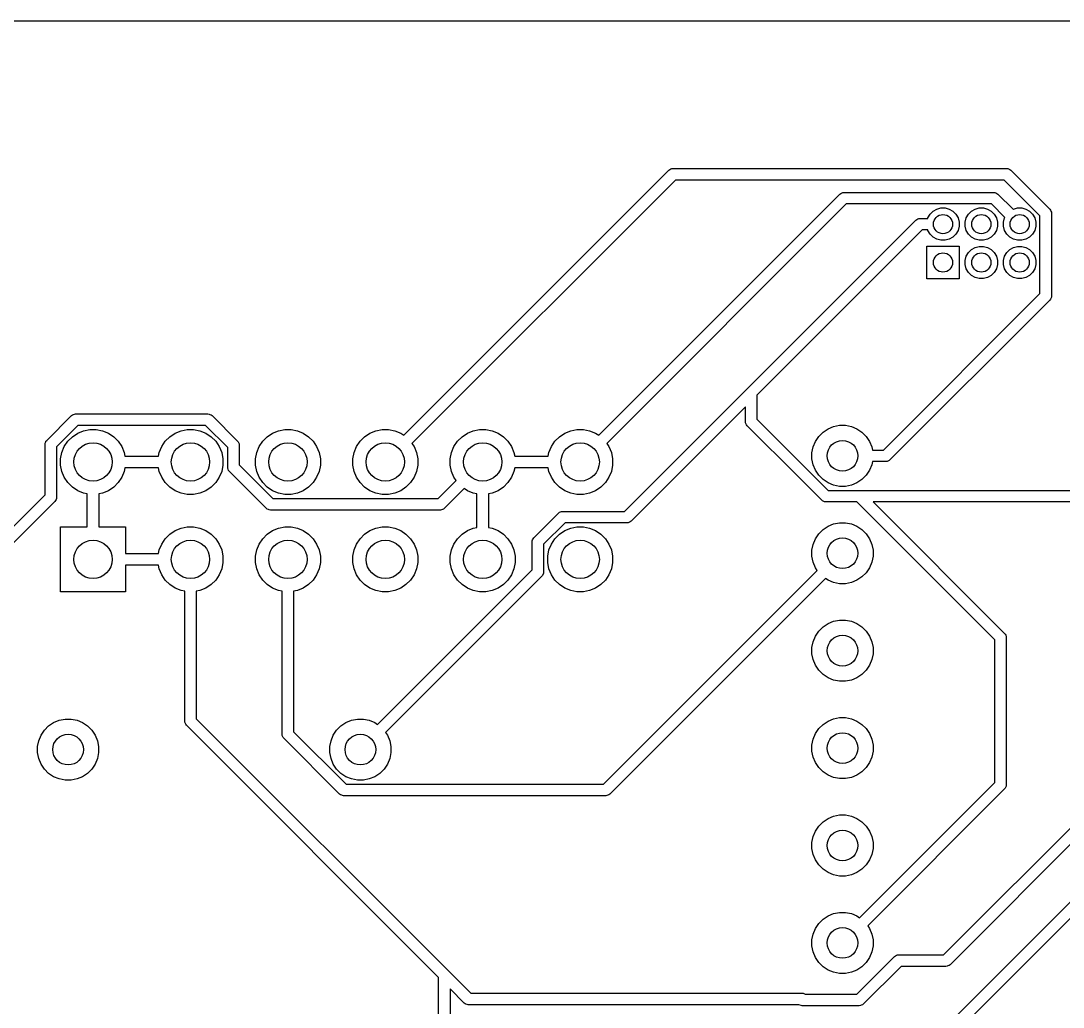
# Model space of a CAD drawing. Extents: x 119.8 to 199.8, y -185.2 to -95.2.
# Drawn here: x 136.21 to 163.39, y -120.88 to -95.16 of the extents above; entities that cross this region are included whole.
import ezdxf

# ---------------------------------------------------------------- set-up
doc = ezdxf.new("R2010")
doc.units = 0
doc.layers.add('BLACK', color=7, linetype='CONTINUOUS')

msp = doc.modelspace()

# ---------------------------------------------------------------- linework, layer by layer
at = {"layer": 'BLACK', "linetype": 'CONTINUOUS'}
for p, q in [((119.7556, -95.1644), (199.7556, -95.1644)), ((146.198301, -105.969566), (153.109534, -99.058334)), ((153.109534, -99.058334), (153.132265, -99.039679)), ((153.132265, -99.039679), (153.163939, -99.026559)), ((153.163939, -99.026559), (153.186336, -99.017282)), ((153.186336, -99.017282), (153.2156, -99.0144)), ((153.2156, -99.0144), (161.913872, -99.0144)), ((161.913872, -99.0144), (161.943136, -99.017282)), ((161.943136, -99.017282), (161.965533, -99.026559)), ((161.965533, -99.026559), (161.997207, -99.039679)), ((161.997207, -99.039679), (162.019938, -99.058334)), ((162.019938, -99.058334), (163.039266, -100.077662)), ((153.277732, -99.3144), (146.410433, -106.181698)), ((161.85174, -99.3144), (153.277732, -99.3144)), ((162.7832, -100.24586), (161.85174, -99.3144)), ((151.278301, -105.969566), (157.567134, -99.680734)), ((157.567134, -99.680734), (157.589864, -99.662079)), ((157.589864, -99.662079), (157.628099, -99.646242)), ((157.628099, -99.646242), (157.643936, -99.639682)), ((157.643936, -99.639682), (157.6732, -99.6368)), ((157.6732, -99.6368), (161.578, -99.6368)), ((161.578, -99.6368), (161.607264, -99.639682)), ((161.607264, -99.639682), (161.629661, -99.648959)), ((161.629661, -99.648959), (161.661335, -99.662079)), ((161.661335, -99.662079), (161.684066, -99.680734)), ((161.684066, -99.680734), (162.081626, -100.078294)), ((157.735332, -99.9368), (151.490433, -106.181698)), ((161.515868, -99.9368), (157.735332, -99.9368)), ((161.869494, -100.290426), (161.515868, -99.9368)), ((159.862951, -100.30176), (159.918425, -100.205676)), ((159.918425, -100.205676), (159.996876, -100.127225)), ((159.996876, -100.127225), (160.09296, -100.071751)), ((160.09296, -100.071751), (160.200126, -100.043036)), ((160.200126, -100.043036), (160.311074, -100.043036)), ((160.311074, -100.043036), (160.41824, -100.071751)), ((160.41824, -100.071751), (160.514324, -100.127225)), ((160.514324, -100.127225), (160.592775, -100.205676)), ((160.592775, -100.205676), (160.648249, -100.30176)), ((160.862951, -100.30176), (160.918425, -100.205676)), ((160.918425, -100.205676), (160.996876, -100.127225)), ((160.996876, -100.127225), (161.09296, -100.071751)), ((161.09296, -100.071751), (161.200126, -100.043036)), ((161.200126, -100.043036), (161.311074, -100.043036)), ((161.311074, -100.043036), (161.41824, -100.071751)), ((161.41824, -100.071751), (161.514324, -100.127225)), ((161.514324, -100.127225), (161.592775, -100.205676)), ((161.592775, -100.205676), (161.648249, -100.30176)), ((162.081626, -100.078294), (162.09296, -100.071751)), ((162.09296, -100.071751), (162.200126, -100.043036)), ((162.200126, -100.043036), (162.311074, -100.043036)), ((162.311074, -100.043036), (162.41824, -100.071751)), ((162.41824, -100.071751), (162.514324, -100.127225)), ((162.514324, -100.127225), (162.592775, -100.205676)), ((162.592775, -100.205676), (162.648249, -100.30176)), ((162.7832, -102.276038), (162.7832, -100.24586)), ((163.039266, -100.077662), (163.057921, -100.100392)), ((163.057921, -100.100392), (163.067197, -100.122789)), ((163.067197, -100.122789), (163.080318, -100.154464)), ((163.080318, -100.154464), (163.0832, -100.183728)), ((163.0832, -100.183728), (163.0832, -102.33817)), ((155.149534, -104.757294), (159.548494, -100.358334)), ((159.548494, -100.358334), (159.571225, -100.339679)), ((159.571225, -100.339679), (159.602899, -100.326559)), ((159.602899, -100.326559), (159.625296, -100.317282)), ((159.625296, -100.317282), (159.65456, -100.3144)), ((159.65456, -100.3144), (159.859564, -100.3144)), ((159.859564, -100.3144), (159.862951, -100.30176)), ((160.648249, -100.30176), (160.676964, -100.408926)), ((160.676964, -100.519874), (160.648249, -100.62704)), ((160.676964, -100.408926), (160.676964, -100.519874)), ((160.834236, -100.408926), (160.862951, -100.30176)), ((160.834236, -100.519874), (160.834236, -100.408926)), ((160.862951, -100.62704), (160.834236, -100.519874)), ((161.648249, -100.30176), (161.676964, -100.408926)), ((161.676964, -100.519874), (161.648249, -100.62704)), ((161.676964, -100.408926), (161.676964, -100.519874)), ((161.834236, -100.408926), (161.862951, -100.30176)), ((161.834236, -100.519874), (161.834236, -100.408926)), ((161.862951, -100.62704), (161.834236, -100.519874)), ((161.862951, -100.30176), (161.869494, -100.290426)), ((162.648249, -100.30176), (162.676964, -100.408926)), ((162.676964, -100.519874), (162.648249, -100.62704)), ((162.676964, -100.408926), (162.676964, -100.519874)), ((159.716692, -100.6144), (155.4056, -104.925492)), ((159.859564, -100.6144), (159.716692, -100.6144)), ((159.862951, -100.62704), (159.859564, -100.6144)), ((159.918425, -100.723124), (159.862951, -100.62704)), ((159.996876, -100.801575), (159.918425, -100.723124)), ((160.09296, -100.857049), (159.996876, -100.801575)), ((160.514324, -100.801575), (160.41824, -100.857049)), ((160.592775, -100.723124), (160.514324, -100.801575)), ((160.648249, -100.62704), (160.592775, -100.723124)), ((160.918425, -100.723124), (160.862951, -100.62704)), ((160.996876, -100.801575), (160.918425, -100.723124)), ((161.09296, -100.857049), (160.996876, -100.801575)), ((161.514324, -100.801575), (161.41824, -100.857049)), ((161.592775, -100.723124), (161.514324, -100.801575)), ((161.648249, -100.62704), (161.592775, -100.723124)), ((161.918425, -100.723124), (161.862951, -100.62704)), ((161.996876, -100.801575), (161.918425, -100.723124)), ((162.09296, -100.857049), (161.996876, -100.801575)), ((162.514324, -100.801575), (162.41824, -100.857049)), ((162.592775, -100.723124), (162.514324, -100.801575)), ((162.648249, -100.62704), (162.592775, -100.723124)), ((159.8306, -101.8894), (159.8306, -101.0394)), ((159.8306, -101.0394), (160.6806, -101.0394)), ((160.200126, -100.885764), (160.09296, -100.857049)), ((160.311074, -100.885764), (160.200126, -100.885764)), ((160.41824, -100.857049), (160.311074, -100.885764)), ((160.6806, -101.0394), (160.6806, -101.8894)), ((160.996876, -101.127225), (161.09296, -101.071751)), ((161.200126, -100.885764), (161.09296, -100.857049)), ((161.09296, -101.071751), (161.200126, -101.043036)), ((161.311074, -100.885764), (161.200126, -100.885764)), ((161.200126, -101.043036), (161.311074, -101.043036)), ((161.41824, -100.857049), (161.311074, -100.885764)), ((161.311074, -101.043036), (161.41824, -101.071751)), ((161.41824, -101.071751), (161.514324, -101.127225)), ((161.996876, -101.127225), (162.09296, -101.071751)), ((162.200126, -100.885764), (162.09296, -100.857049)), ((162.09296, -101.071751), (162.200126, -101.043036)), ((162.311074, -100.885764), (162.200126, -100.885764)), ((162.200126, -101.043036), (162.311074, -101.043036)), ((162.41824, -100.857049), (162.311074, -100.885764)), ((162.311074, -101.043036), (162.41824, -101.071751)), ((162.41824, -101.071751), (162.514324, -101.127225)), ((160.834236, -101.408926), (160.862951, -101.30176)), ((160.862951, -101.30176), (160.918425, -101.205676)), ((160.918425, -101.205676), (160.996876, -101.127225)), ((161.514324, -101.127225), (161.592775, -101.205676)), ((161.592775, -101.205676), (161.648249, -101.30176)), ((161.648249, -101.30176), (161.676964, -101.408926)), ((161.834236, -101.408926), (161.862951, -101.30176)), ((161.862951, -101.30176), (161.918425, -101.205676)), ((161.918425, -101.205676), (161.996876, -101.127225)), ((162.514324, -101.127225), (162.592775, -101.205676)), ((162.592775, -101.205676), (162.648249, -101.30176)), ((162.648249, -101.30176), (162.676964, -101.408926)), ((160.834236, -101.519874), (160.834236, -101.408926)), ((160.862951, -101.62704), (160.834236, -101.519874)), ((160.918425, -101.723124), (160.862951, -101.62704)), ((161.648249, -101.62704), (161.592775, -101.723124)), ((161.676964, -101.519874), (161.648249, -101.62704)), ((161.676964, -101.408926), (161.676964, -101.519874)), ((161.834236, -101.519874), (161.834236, -101.408926)), ((161.862951, -101.62704), (161.834236, -101.519874)), ((161.918425, -101.723124), (161.862951, -101.62704)), ((162.648249, -101.62704), (162.592775, -101.723124)), ((162.676964, -101.519874), (162.648249, -101.62704)), ((162.676964, -101.408926), (162.676964, -101.519874)), ((160.6806, -101.8894), (159.8306, -101.8894)), ((160.996876, -101.801575), (160.918425, -101.723124)), ((161.09296, -101.857049), (160.996876, -101.801575)), ((161.200126, -101.885764), (161.09296, -101.857049)), ((161.311074, -101.885764), (161.200126, -101.885764)), ((161.41824, -101.857049), (161.311074, -101.885764)), ((161.514324, -101.801575), (161.41824, -101.857049)), ((161.592775, -101.723124), (161.514324, -101.801575)), ((161.996876, -101.801575), (161.918425, -101.723124)), ((162.09296, -101.857049), (161.996876, -101.801575)), ((162.200126, -101.885764), (162.09296, -101.857049)), ((162.311074, -101.885764), (162.200126, -101.885764)), ((162.41824, -101.857049), (162.311074, -101.885764)), ((162.514324, -101.801575), (162.41824, -101.857049)), ((162.592775, -101.723124), (162.514324, -101.801575)), ((158.704838, -106.3544), (162.7832, -102.276038)), ((163.039266, -102.444236), (158.873036, -106.610466)), ((163.057921, -102.421505), (163.039266, -102.444236)), ((163.080318, -102.367433), (163.057921, -102.421505)), ((163.0832, -102.33817), (163.080318, -102.367433)), ((151.955028, -107.9518), (155.149534, -104.757294)), ((155.4056, -104.925492), (155.4056, -105.55087)), ((137.532822, -105.455734), (137.555553, -105.437079)), ((137.555553, -105.437079), (137.587227, -105.423959)), ((137.587227, -105.423959), (137.609624, -105.414682)), ((137.609624, -105.414682), (137.638888, -105.4118)), ((137.638888, -105.4118), (141.092312, -105.4118)), ((141.092312, -105.4118), (141.121576, -105.414682)), ((141.121576, -105.414682), (141.143973, -105.423959)), ((141.143973, -105.423959), (141.175647, -105.437079)), ((141.175647, -105.437079), (141.198378, -105.455734)), ((155.1056, -105.225492), (152.123226, -108.207866)), ((155.1056, -105.613002), (155.1056, -105.225492)), ((136.886934, -106.101622), (137.532822, -105.455734)), ((141.198378, -105.455734), (141.861666, -106.119022)), ((155.108482, -105.642266), (155.1056, -105.613002)), ((155.109671, -105.645136), (155.108482, -105.642266)), ((155.130879, -105.696337), (155.109671, -105.645136)), ((155.149534, -105.719068), (155.130879, -105.696337)), ((155.4056, -105.55087), (156.689066, -106.834336)), ((157.403372, -105.738848), (157.557186, -105.708252)), ((157.557186, -105.708252), (157.714014, -105.708252)), ((157.714014, -105.708252), (157.867828, -105.738848)), ((137.70102, -105.7118), (137.143, -106.26982)), ((137.556366, -106.007341), (137.694913, -105.914767)), ((137.694913, -105.914767), (137.848858, -105.851001)), ((141.03018, -105.7118), (137.70102, -105.7118)), ((137.848858, -105.851001), (138.012285, -105.818493)), ((138.012285, -105.818493), (138.178915, -105.818493)), ((138.178915, -105.818493), (138.342342, -105.851001)), ((138.342342, -105.851001), (138.496287, -105.914767)), ((138.496287, -105.914767), (138.634834, -106.007341)), ((140.096366, -106.007341), (140.234913, -105.914767)), ((140.234913, -105.914767), (140.388858, -105.851001)), ((140.388858, -105.851001), (140.552285, -105.818493)), ((140.552285, -105.818493), (140.718915, -105.818493)), ((140.718915, -105.818493), (140.882342, -105.851001)), ((140.882342, -105.851001), (141.036287, -105.914767)), ((141.6056, -106.28722), (141.03018, -105.7118)), ((141.036287, -105.914767), (141.174834, -106.007341)), ((142.636366, -106.007341), (142.774913, -105.914767)), ((142.774913, -105.914767), (142.928858, -105.851001)), ((142.928858, -105.851001), (143.092285, -105.818493)), ((143.092285, -105.818493), (143.258915, -105.818493)), ((143.258915, -105.818493), (143.422342, -105.851001)), ((143.422342, -105.851001), (143.576287, -105.914767)), ((143.576287, -105.914767), (143.714834, -106.007341)), ((145.176366, -106.007341), (145.314913, -105.914767)), ((145.314913, -105.914767), (145.468858, -105.851001)), ((145.468858, -105.851001), (145.632285, -105.818493)), ((145.632285, -105.818493), (145.798915, -105.818493)), ((145.798915, -105.818493), (145.962342, -105.851001)), ((145.962342, -105.851001), (146.116287, -105.914767)), ((146.116287, -105.914767), (146.198301, -105.969566)), ((147.716366, -106.007341), (147.854913, -105.914767)), ((147.854913, -105.914767), (148.008858, -105.851001)), ((148.008858, -105.851001), (148.172285, -105.818493)), ((148.172285, -105.818493), (148.338915, -105.818493)), ((148.338915, -105.818493), (148.502342, -105.851001)), ((148.502342, -105.851001), (148.656287, -105.914767)), ((148.656287, -105.914767), (148.794834, -106.007341)), ((150.256366, -106.007341), (150.394913, -105.914767)), ((150.394913, -105.914767), (150.548858, -105.851001)), ((150.548858, -105.851001), (150.712285, -105.818493)), ((150.712285, -105.818493), (150.878915, -105.818493)), ((150.878915, -105.818493), (151.042342, -105.851001)), ((151.042342, -105.851001), (151.196287, -105.914767)), ((151.196287, -105.914767), (151.278301, -105.969566)), ((156.476934, -107.046468), (155.149534, -105.719068)), ((157.017192, -105.996885), (157.128085, -105.885992)), ((157.128085, -105.885992), (157.258483, -105.798863)), ((157.258483, -105.798863), (157.403372, -105.738848)), ((157.867828, -105.738848), (158.012717, -105.798863)), ((158.012717, -105.798863), (158.143115, -105.885992)), ((158.143115, -105.885992), (158.254008, -105.996885)), ((136.843, -106.207688), (136.845882, -106.178424)), ((136.843, -107.525526), (136.843, -106.207688)), ((136.845882, -106.178424), (136.861072, -106.141752)), ((136.861072, -106.141752), (136.868279, -106.124353)), ((136.868279, -106.124353), (136.886934, -106.101622)), ((137.345967, -106.263713), (137.438541, -106.125166)), ((137.438541, -106.125166), (137.556366, -106.007341)), ((138.634834, -106.007341), (138.752659, -106.125166)), ((138.752659, -106.125166), (138.845233, -106.263713)), ((139.885967, -106.263713), (139.978541, -106.125166)), ((139.978541, -106.125166), (140.096366, -106.007341)), ((141.174834, -106.007341), (141.292659, -106.125166)), ((141.292659, -106.125166), (141.385233, -106.263713)), ((141.861666, -106.119022), (141.880321, -106.141753)), ((141.880321, -106.141753), (141.89344, -106.173427)), ((141.89344, -106.173427), (141.902718, -106.195824)), ((141.902718, -106.195824), (141.9056, -106.225088)), ((141.9056, -106.225088), (141.9056, -106.74158)), ((142.425967, -106.263713), (142.518541, -106.125166)), ((142.518541, -106.125166), (142.636366, -106.007341)), ((143.714834, -106.007341), (143.832659, -106.125166)), ((143.832659, -106.125166), (143.925233, -106.263713)), ((144.965967, -106.263713), (145.058541, -106.125166)), ((145.058541, -106.125166), (145.176366, -106.007341)), ((146.410433, -106.181698), (146.465233, -106.263713)), ((147.505967, -106.263713), (147.598541, -106.125166)), ((147.598541, -106.125166), (147.716366, -106.007341)), ((148.794834, -106.007341), (148.912659, -106.125166)), ((148.912659, -106.125166), (149.005233, -106.263713)), ((150.045967, -106.263713), (150.138541, -106.125166)), ((150.138541, -106.125166), (150.256366, -106.007341)), ((151.490433, -106.181698), (151.545233, -106.263713)), ((156.870048, -106.272172), (156.930063, -106.127283)), ((156.930063, -106.127283), (157.017192, -105.996885)), ((158.254008, -105.996885), (158.341137, -106.127283)), ((158.341137, -106.127283), (158.401152, -106.272172)), ((137.143, -106.26982), (137.143, -107.587658)), ((137.249693, -106.581085), (137.282201, -106.417658)), ((137.282201, -106.417658), (137.345967, -106.263713)), ((138.845233, -106.263713), (138.908999, -106.417658)), ((138.908999, -106.417658), (138.928242, -106.5144)), ((138.928242, -106.5144), (139.802958, -106.5144)), ((139.802958, -106.5144), (139.822201, -106.417658)), ((139.822201, -106.417658), (139.885967, -106.263713)), ((141.385233, -106.263713), (141.448999, -106.417658)), ((141.448999, -106.417658), (141.481507, -106.581085)), ((141.6056, -106.803712), (141.6056, -106.28722)), ((142.329693, -106.581085), (142.362201, -106.417658)), ((142.362201, -106.417658), (142.425967, -106.263713)), ((143.925233, -106.263713), (143.988999, -106.417658)), ((143.988999, -106.417658), (144.021507, -106.581085)), ((144.869693, -106.581085), (144.902201, -106.417658)), ((144.902201, -106.417658), (144.965967, -106.263713)), ((146.465233, -106.263713), (146.528999, -106.417658)), ((146.528999, -106.417658), (146.561507, -106.581085)), ((147.409693, -106.581085), (147.442201, -106.417658)), ((147.442201, -106.417658), (147.505967, -106.263713)), ((149.005233, -106.263713), (149.068999, -106.417658)), ((149.068999, -106.417658), (149.088242, -106.5144)), ((149.088242, -106.5144), (149.962958, -106.5144)), ((149.962958, -106.5144), (149.982201, -106.417658)), ((149.982201, -106.417658), (150.045967, -106.263713)), ((151.545233, -106.263713), (151.608999, -106.417658)), ((151.608999, -106.417658), (151.641507, -106.581085)), ((156.839452, -106.425986), (156.870048, -106.272172)), ((156.839452, -106.582814), (156.839452, -106.425986)), ((158.401152, -106.272172), (158.417508, -106.3544)), ((158.417508, -106.3544), (158.704838, -106.3544)), ((137.249693, -106.747715), (137.249693, -106.581085)), ((137.282201, -106.911142), (137.249693, -106.747715)), ((141.481507, -106.747715), (141.448999, -106.911142)), ((141.481507, -106.581085), (141.481507, -106.747715)), ((141.9056, -106.74158), (142.78102, -107.617)), ((142.329693, -106.747715), (142.329693, -106.581085)), ((142.362201, -106.911142), (142.329693, -106.747715)), ((144.021507, -106.747715), (143.988999, -106.911142)), ((144.021507, -106.581085), (144.021507, -106.747715)), ((144.869693, -106.747715), (144.869693, -106.581085)), ((144.902201, -106.911142), (144.869693, -106.747715)), ((146.561507, -106.747715), (146.528999, -106.911142)), ((146.561507, -106.581085), (146.561507, -106.747715)), ((147.409693, -106.747715), (147.409693, -106.581085)), ((147.442201, -106.911142), (147.409693, -106.747715)), ((151.641507, -106.747715), (151.608999, -106.911142)), ((151.641507, -106.581085), (151.641507, -106.747715)), ((156.870048, -106.736628), (156.839452, -106.582814)), ((156.930063, -106.881517), (156.870048, -106.736628)), ((158.401152, -106.736628), (158.341137, -106.881517)), ((158.417508, -106.6544), (158.401152, -106.736628)), ((158.76697, -106.6544), (158.417508, -106.6544)), ((158.796234, -106.651518), (158.76697, -106.6544)), ((158.830602, -106.637282), (158.796234, -106.651518)), ((158.850305, -106.629121), (158.830602, -106.637282)), ((158.873036, -106.610466), (158.850305, -106.629121)), ((137.345967, -107.065087), (137.282201, -106.911142)), ((137.438541, -107.203634), (137.345967, -107.065087)), ((138.845233, -107.065087), (138.752659, -107.203634)), ((138.908999, -106.911142), (138.845233, -107.065087)), ((138.928242, -106.8144), (138.908999, -106.911142)), ((139.802958, -106.8144), (138.928242, -106.8144)), ((139.822201, -106.911142), (139.802958, -106.8144)), ((139.885967, -107.065087), (139.822201, -106.911142)), ((139.978541, -107.203634), (139.885967, -107.065087)), ((141.385233, -107.065087), (141.292659, -107.203634)), ((141.448999, -106.911142), (141.385233, -107.065087)), ((141.608482, -106.832976), (141.6056, -106.803712)), ((141.617759, -106.855373), (141.608482, -106.832976)), ((141.630879, -106.887047), (141.617759, -106.855373)), ((141.649534, -106.909778), (141.630879, -106.887047)), ((142.612822, -107.873066), (141.649534, -106.909778)), ((142.425967, -107.065087), (142.362201, -106.911142)), ((142.518541, -107.203634), (142.425967, -107.065087)), ((143.925233, -107.065087), (143.832659, -107.203634)), ((143.988999, -106.911142), (143.925233, -107.065087)), ((144.965967, -107.065087), (144.902201, -106.911142)), ((145.058541, -107.203634), (144.965967, -107.065087)), ((146.465233, -107.065087), (146.372659, -107.203634)), ((146.528999, -106.911142), (146.465233, -107.065087)), ((147.505967, -107.065087), (147.442201, -106.911142)), ((147.560766, -107.147101), (147.505967, -107.065087)), ((149.005233, -107.065087), (148.912659, -107.203634)), ((149.068999, -106.911142), (149.005233, -107.065087)), ((149.088242, -106.8144), (149.068999, -106.911142)), ((149.962958, -106.8144), (149.088242, -106.8144)), ((149.982201, -106.911142), (149.962958, -106.8144)), ((150.045967, -107.065087), (149.982201, -106.911142)), ((150.138541, -107.203634), (150.045967, -107.065087)), ((151.545233, -107.065087), (151.452659, -107.203634)), ((151.608999, -106.911142), (151.545233, -107.065087)), ((157.093532, -107.663066), (156.476934, -107.046468)), ((156.689066, -106.834336), (157.26173, -107.407)), ((157.017192, -107.011915), (156.930063, -106.881517)), ((157.128085, -107.122808), (157.017192, -107.011915)), ((158.254008, -107.011915), (158.143115, -107.122808)), ((158.341137, -106.881517), (158.254008, -107.011915)), ((137.556366, -107.321459), (137.438541, -107.203634)), ((137.694913, -107.414033), (137.556366, -107.321459)), ((138.634834, -107.321459), (138.496287, -107.414033)), ((138.752659, -107.203634), (138.634834, -107.321459)), ((140.096366, -107.321459), (139.978541, -107.203634)), ((140.234913, -107.414033), (140.096366, -107.321459)), ((141.174834, -107.321459), (141.036287, -107.414033)), ((141.292659, -107.203634), (141.174834, -107.321459)), ((142.636366, -107.321459), (142.518541, -107.203634)), ((142.774913, -107.414033), (142.636366, -107.321459)), ((143.714834, -107.321459), (143.576287, -107.414033)), ((143.832659, -107.203634), (143.714834, -107.321459)), ((145.176366, -107.321459), (145.058541, -107.203634)), ((145.314913, -107.414033), (145.176366, -107.321459)), ((146.254834, -107.321459), (146.116287, -107.414033)), ((146.372659, -107.203634), (146.254834, -107.321459)), ((147.090868, -107.617), (147.560766, -107.147101)), ((148.794834, -107.321459), (148.656287, -107.414033)), ((148.912659, -107.203634), (148.794834, -107.321459)), ((150.256366, -107.321459), (150.138541, -107.203634)), ((150.394913, -107.414033), (150.256366, -107.321459)), ((151.334834, -107.321459), (151.196287, -107.414033)), ((151.452659, -107.203634), (151.334834, -107.321459)), ((157.258483, -107.209937), (157.128085, -107.122808)), ((157.403372, -107.269952), (157.258483, -107.209937)), ((157.557186, -107.300548), (157.403372, -107.269952)), ((157.714014, -107.300548), (157.557186, -107.300548)), ((157.867828, -107.269952), (157.714014, -107.300548)), ((158.012717, -107.209937), (157.867828, -107.269952)), ((158.143115, -107.122808), (158.012717, -107.209937)), ((132.876526, -111.492), (136.843, -107.525526)), ((137.143, -107.587658), (137.140118, -107.616922)), ((137.848858, -107.477799), (137.694913, -107.414033)), ((137.9456, -107.497042), (137.848858, -107.477799)), ((137.9456, -108.3544), (137.9456, -107.497042)), ((138.342342, -107.477799), (138.2456, -107.497042)), ((138.2456, -107.497042), (138.2456, -108.3544)), ((138.496287, -107.414033), (138.342342, -107.477799)), ((140.388858, -107.477799), (140.234913, -107.414033)), ((140.552285, -107.510307), (140.388858, -107.477799)), ((140.718915, -107.510307), (140.552285, -107.510307)), ((140.882342, -107.477799), (140.718915, -107.510307)), ((141.036287, -107.414033), (140.882342, -107.477799)), ((142.928858, -107.477799), (142.774913, -107.414033)), ((143.092285, -107.510307), (142.928858, -107.477799)), ((143.258915, -107.510307), (143.092285, -107.510307)), ((143.422342, -107.477799), (143.258915, -107.510307)), ((143.576287, -107.414033), (143.422342, -107.477799)), ((145.468858, -107.477799), (145.314913, -107.414033)), ((145.632285, -107.510307), (145.468858, -107.477799)), ((145.798915, -107.510307), (145.632285, -107.510307)), ((145.962342, -107.477799), (145.798915, -107.510307)), ((146.116287, -107.414033), (145.962342, -107.477799)), ((147.772898, -107.359233), (147.259066, -107.873066)), ((147.854913, -107.414033), (147.772898, -107.359233)), ((148.008858, -107.477799), (147.854913, -107.414033)), ((148.1056, -107.497042), (148.008858, -107.477799)), ((148.1056, -108.371757), (148.1056, -107.497042)), ((148.502342, -107.477799), (148.4056, -107.497042)), ((148.4056, -107.497042), (148.4056, -108.371757)), ((148.656287, -107.414033), (148.502342, -107.477799)), ((150.548858, -107.477799), (150.394913, -107.414033)), ((150.712285, -107.510307), (150.548858, -107.477799)), ((150.878915, -107.510307), (150.712285, -107.510307)), ((151.042342, -107.477799), (150.878915, -107.510307)), ((151.196287, -107.414033), (151.042342, -107.477799)), ((157.26173, -107.407), (158.071602, -107.407)), ((158.071602, -107.407), (166.800868, -107.407)), ((137.099066, -107.693724), (133.044724, -111.748066)), ((137.117721, -107.670994), (137.099066, -107.693724)), ((137.130419, -107.640336), (137.117721, -107.670994)), ((137.140118, -107.616922), (137.130419, -107.640336)), ((142.635553, -107.891721), (142.612822, -107.873066)), ((142.78102, -107.617), (147.090868, -107.617)), ((147.259066, -107.873066), (147.236335, -107.891721)), ((157.116262, -107.681721), (157.093532, -107.663066)), ((157.145241, -107.693724), (157.116262, -107.681721)), ((157.170334, -107.704118), (157.145241, -107.693724)), ((157.199598, -107.707), (157.170334, -107.704118)), ((158.00947, -107.707), (157.199598, -107.707)), ((161.6056, -111.30313), (158.00947, -107.707)), ((166.863, -107.707), (158.433734, -107.707)), ((158.433734, -107.707), (161.861666, -111.134932)), ((142.667227, -107.90484), (142.635553, -107.891721)), ((142.689624, -107.914118), (142.667227, -107.90484)), ((142.718888, -107.917), (142.689624, -107.914118)), ((147.153, -107.917), (142.718888, -107.917)), ((147.182264, -107.914118), (147.153, -107.917)), ((147.204661, -107.90484), (147.182264, -107.914118)), ((147.236335, -107.891721), (147.204661, -107.90484)), ((149.586934, -108.641622), (150.232822, -107.995734)), ((150.232822, -107.995734), (150.255553, -107.977079)), ((150.255553, -107.977079), (150.287227, -107.963959)), ((150.287227, -107.963959), (150.309624, -107.954682)), ((150.309624, -107.954682), (150.338888, -107.9518)), ((150.338888, -107.9518), (151.955028, -107.9518)), ((137.2456, -110.0544), (137.2456, -108.3544)), ((137.2456, -108.3544), (137.9456, -108.3544)), ((138.2456, -108.3544), (138.9456, -108.3544)), ((138.9456, -108.3544), (138.9456, -109.0544)), ((140.234913, -108.454767), (140.388858, -108.391001)), ((140.388858, -108.391001), (140.552285, -108.358493)), ((140.552285, -108.358493), (140.718915, -108.358493)), ((140.718915, -108.358493), (140.882342, -108.391001)), ((140.882342, -108.391001), (141.036287, -108.454767)), ((142.774913, -108.454767), (142.928858, -108.391001)), ((142.928858, -108.391001), (143.092285, -108.358493)), ((143.092285, -108.358493), (143.258915, -108.358493)), ((143.258915, -108.358493), (143.422342, -108.391001)), ((143.422342, -108.391001), (143.576287, -108.454767)), ((145.314913, -108.454767), (145.468858, -108.391001)), ((145.468858, -108.391001), (145.632285, -108.358493)), ((145.632285, -108.358493), (145.798915, -108.358493)), ((145.798915, -108.358493), (145.962342, -108.391001)), ((145.962342, -108.391001), (146.116287, -108.454767)), ((147.854913, -108.454767), (148.008858, -108.391001)), ((148.008858, -108.391001), (148.1056, -108.371757)), ((148.4056, -108.371757), (148.502342, -108.391001)), ((148.502342, -108.391001), (148.656287, -108.454767)), ((150.40102, -108.2518), (149.843, -108.80982)), ((150.394913, -108.454767), (150.548858, -108.391001)), ((152.01716, -108.2518), (150.40102, -108.2518)), ((150.548858, -108.391001), (150.712285, -108.358493)), ((150.712285, -108.358493), (150.878915, -108.358493)), ((150.878915, -108.358493), (151.042342, -108.391001)), ((151.042342, -108.391001), (151.196287, -108.454767)), ((152.046424, -108.248918), (152.01716, -108.2518)), ((152.068821, -108.23964), (152.046424, -108.248918)), ((152.100495, -108.226521), (152.068821, -108.23964)), ((152.123226, -108.207866), (152.100495, -108.226521)), ((157.017192, -108.536885), (157.128085, -108.425992)), ((157.128085, -108.425992), (157.258483, -108.338863)), ((157.258483, -108.338863), (157.403372, -108.278848)), ((157.403372, -108.278848), (157.557186, -108.248252)), ((157.557186, -108.248252), (157.714014, -108.248252)), ((157.714014, -108.248252), (157.867828, -108.278848)), ((157.867828, -108.278848), (158.012717, -108.338863)), ((158.012717, -108.338863), (158.143115, -108.425992)), ((158.143115, -108.425992), (158.254008, -108.536885)), ((139.885967, -108.803713), (139.978541, -108.665166)), ((139.978541, -108.665166), (140.096366, -108.547341)), ((140.096366, -108.547341), (140.234913, -108.454767)), ((141.036287, -108.454767), (141.174834, -108.547341)), ((141.174834, -108.547341), (141.292659, -108.665166)), ((141.292659, -108.665166), (141.385233, -108.803713)), ((142.425967, -108.803713), (142.518541, -108.665166)), ((142.518541, -108.665166), (142.636366, -108.547341)), ((142.636366, -108.547341), (142.774913, -108.454767)), ((143.576287, -108.454767), (143.714834, -108.547341)), ((143.714834, -108.547341), (143.832659, -108.665166)), ((143.832659, -108.665166), (143.925233, -108.803713)), ((144.965967, -108.803713), (145.058541, -108.665166)), ((145.058541, -108.665166), (145.176366, -108.547341)), ((145.176366, -108.547341), (145.314913, -108.454767)), ((146.116287, -108.454767), (146.254834, -108.547341)), ((146.254834, -108.547341), (146.372659, -108.665166)), ((146.372659, -108.665166), (146.465233, -108.803713)), ((147.505967, -108.803713), (147.598541, -108.665166)), ((147.598541, -108.665166), (147.716366, -108.547341)), ((147.716366, -108.547341), (147.854913, -108.454767)), ((148.656287, -108.454767), (148.794834, -108.547341)), ((148.794834, -108.547341), (148.912659, -108.665166)), ((148.912659, -108.665166), (149.005233, -108.803713)), ((149.545882, -108.718424), (149.555159, -108.696027)), ((149.555159, -108.696027), (149.568279, -108.664353)), ((149.568279, -108.664353), (149.586934, -108.641622)), ((150.045967, -108.803713), (150.138541, -108.665166)), ((150.138541, -108.665166), (150.256366, -108.547341)), ((150.256366, -108.547341), (150.394913, -108.454767)), ((151.196287, -108.454767), (151.334834, -108.547341)), ((151.334834, -108.547341), (151.452659, -108.665166)), ((151.452659, -108.665166), (151.545233, -108.803713)), ((156.870048, -108.812172), (156.930063, -108.667283)), ((156.930063, -108.667283), (157.017192, -108.536885)), ((158.254008, -108.536885), (158.341137, -108.667283)), ((158.341137, -108.667283), (158.401152, -108.812172)), ((139.802958, -109.0544), (139.822201, -108.957658)), ((139.822201, -108.957658), (139.885967, -108.803713)), ((141.385233, -108.803713), (141.448999, -108.957658)), ((141.448999, -108.957658), (141.481507, -109.121085)), ((142.329693, -109.121085), (142.362201, -108.957658)), ((142.362201, -108.957658), (142.425967, -108.803713)), ((143.925233, -108.803713), (143.988999, -108.957658)), ((143.988999, -108.957658), (144.021507, -109.121085)), ((144.869693, -109.121085), (144.902201, -108.957658)), ((144.902201, -108.957658), (144.965967, -108.803713)), ((146.465233, -108.803713), (146.528999, -108.957658)), ((146.528999, -108.957658), (146.561507, -109.121085)), ((147.409693, -109.121085), (147.442201, -108.957658)), ((147.442201, -108.957658), (147.505967, -108.803713)), ((149.005233, -108.803713), (149.068999, -108.957658)), ((149.068999, -108.957658), (149.101507, -109.121085)), ((149.543, -108.747688), (149.545882, -108.718424)), ((149.543, -109.474868), (149.543, -108.747688)), ((149.843, -108.80982), (149.843, -109.537)), ((149.949693, -109.121085), (149.982201, -108.957658)), ((149.982201, -108.957658), (150.045967, -108.803713)), ((151.545233, -108.803713), (151.608999, -108.957658)), ((151.608999, -108.957658), (151.641507, -109.121085)), ((156.839452, -108.965986), (156.870048, -108.812172)), ((156.839452, -109.122814), (156.839452, -108.965986)), ((158.401152, -108.812172), (158.431748, -108.965986)), ((158.431748, -108.965986), (158.431748, -109.122814)), ((138.9456, -109.0544), (139.802958, -109.0544)), ((141.481507, -109.121085), (141.481507, -109.287715)), ((142.329693, -109.287715), (142.329693, -109.121085)), ((144.021507, -109.121085), (144.021507, -109.287715)), ((144.869693, -109.287715), (144.869693, -109.121085)), ((146.561507, -109.121085), (146.561507, -109.287715)), ((147.409693, -109.287715), (147.409693, -109.121085)), ((149.101507, -109.121085), (149.101507, -109.287715)), ((149.949693, -109.287715), (149.949693, -109.121085)), ((151.641507, -109.121085), (151.641507, -109.287715)), ((156.870048, -109.276628), (156.839452, -109.122814)), ((158.431748, -109.122814), (158.401152, -109.276628)), ((139.802958, -109.3544), (138.9456, -109.3544)), ((138.9456, -109.3544), (138.9456, -110.0544)), ((139.822201, -109.451142), (139.802958, -109.3544)), ((139.885967, -109.605087), (139.822201, -109.451142)), ((141.448999, -109.451142), (141.385233, -109.605087)), ((141.481507, -109.287715), (141.448999, -109.451142)), ((142.362201, -109.451142), (142.329693, -109.287715)), ((142.425967, -109.605087), (142.362201, -109.451142)), ((143.988999, -109.451142), (143.925233, -109.605087)), ((144.021507, -109.287715), (143.988999, -109.451142)), ((144.902201, -109.451142), (144.869693, -109.287715)), ((144.965967, -109.605087), (144.902201, -109.451142)), ((145.512426, -113.505441), (149.543, -109.474868)), ((146.528999, -109.451142), (146.465233, -109.605087)), ((146.561507, -109.287715), (146.528999, -109.451142)), ((147.442201, -109.451142), (147.409693, -109.287715)), ((147.505967, -109.605087), (147.442201, -109.451142)), ((149.068999, -109.451142), (149.005233, -109.605087)), ((149.101507, -109.287715), (149.068999, -109.451142)), ((149.982201, -109.451142), (149.949693, -109.287715)), ((150.045967, -109.605087), (149.982201, -109.451142)), ((151.400868, -115.067), (156.976641, -109.491226)), ((151.608999, -109.451142), (151.545233, -109.605087)), ((151.641507, -109.287715), (151.608999, -109.451142)), ((156.930063, -109.421517), (156.870048, -109.276628)), ((156.976641, -109.491226), (156.930063, -109.421517)), ((158.341137, -109.421517), (158.254008, -109.551915)), ((158.401152, -109.276628), (158.341137, -109.421517)), ((139.978541, -109.743634), (139.885967, -109.605087)), ((140.096366, -109.861459), (139.978541, -109.743634)), ((141.292659, -109.743634), (141.174834, -109.861459)), ((141.385233, -109.605087), (141.292659, -109.743634)), ((142.518541, -109.743634), (142.425967, -109.605087)), ((142.636366, -109.861459), (142.518541, -109.743634)), ((143.832659, -109.743634), (143.714834, -109.861459)), ((143.925233, -109.605087), (143.832659, -109.743634)), ((145.058541, -109.743634), (144.965967, -109.605087)), ((145.176366, -109.861459), (145.058541, -109.743634)), ((149.799066, -109.643066), (145.724558, -113.717573)), ((146.372659, -109.743634), (146.254834, -109.861459)), ((146.465233, -109.605087), (146.372659, -109.743634)), ((147.598541, -109.743634), (147.505967, -109.605087)), ((147.716366, -109.861459), (147.598541, -109.743634)), ((148.912659, -109.743634), (148.794834, -109.861459)), ((149.005233, -109.605087), (148.912659, -109.743634)), ((149.817721, -109.620335), (149.799066, -109.643066)), ((149.840118, -109.566263), (149.817721, -109.620335)), ((149.843, -109.537), (149.840118, -109.566263)), ((150.138541, -109.743634), (150.045967, -109.605087)), ((150.256366, -109.861459), (150.138541, -109.743634)), ((151.452659, -109.743634), (151.334834, -109.861459)), ((151.545233, -109.605087), (151.452659, -109.743634)), ((157.188773, -109.703358), (151.569066, -115.323066)), ((157.258483, -109.749937), (157.188773, -109.703358)), ((157.403372, -109.809952), (157.258483, -109.749937)), ((158.012717, -109.749937), (157.867828, -109.809952)), ((158.143115, -109.662808), (158.012717, -109.749937)), ((158.254008, -109.551915), (158.143115, -109.662808)), ((138.9456, -110.0544), (137.2456, -110.0544)), ((140.234913, -109.954033), (140.096366, -109.861459)), ((140.388858, -110.017799), (140.234913, -109.954033)), ((140.4856, -110.037042), (140.388858, -110.017799)), ((140.4856, -113.420998), (140.4856, -110.037042)), ((140.882342, -110.017799), (140.7856, -110.037042)), ((140.7856, -110.037042), (140.7856, -113.358866)), ((141.036287, -109.954033), (140.882342, -110.017799)), ((141.174834, -109.861459), (141.036287, -109.954033)), ((142.774913, -109.954033), (142.636366, -109.861459)), ((142.928858, -110.017799), (142.774913, -109.954033)), ((143.0256, -110.037042), (142.928858, -110.017799)), ((143.0256, -113.763002), (143.0256, -110.037042)), ((143.422342, -110.017799), (143.3256, -110.037042)), ((143.3256, -110.037042), (143.3256, -113.70087)), ((143.576287, -109.954033), (143.422342, -110.017799)), ((143.714834, -109.861459), (143.576287, -109.954033)), ((145.314913, -109.954033), (145.176366, -109.861459)), ((145.468858, -110.017799), (145.314913, -109.954033)), ((145.632285, -110.050307), (145.468858, -110.017799)), ((145.798915, -110.050307), (145.632285, -110.050307)), ((145.962342, -110.017799), (145.798915, -110.050307)), ((146.116287, -109.954033), (145.962342, -110.017799)), ((146.254834, -109.861459), (146.116287, -109.954033)), ((147.854913, -109.954033), (147.716366, -109.861459)), ((148.008858, -110.017799), (147.854913, -109.954033)), ((148.172285, -110.050307), (148.008858, -110.017799)), ((148.338915, -110.050307), (148.172285, -110.050307)), ((148.502342, -110.017799), (148.338915, -110.050307)), ((148.656287, -109.954033), (148.502342, -110.017799)), ((148.794834, -109.861459), (148.656287, -109.954033)), ((150.394913, -109.954033), (150.256366, -109.861459)), ((150.548858, -110.017799), (150.394913, -109.954033)), ((150.712285, -110.050307), (150.548858, -110.017799)), ((150.878915, -110.050307), (150.712285, -110.050307)), ((151.042342, -110.017799), (150.878915, -110.050307)), ((151.196287, -109.954033), (151.042342, -110.017799)), ((151.334834, -109.861459), (151.196287, -109.954033)), ((157.557186, -109.840548), (157.403372, -109.809952)), ((157.714014, -109.840548), (157.557186, -109.840548)), ((157.867828, -109.809952), (157.714014, -109.840548)), ((157.258483, -110.878863), (157.403372, -110.818848)), ((157.403372, -110.818848), (157.557186, -110.788252)), ((157.557186, -110.788252), (157.714014, -110.788252)), ((157.714014, -110.788252), (157.867828, -110.818848)), ((157.867828, -110.818848), (158.012717, -110.878863)), ((156.930063, -111.207283), (157.017192, -111.076885)), ((157.017192, -111.076885), (157.128085, -110.965992)), ((157.128085, -110.965992), (157.258483, -110.878863)), ((158.012717, -110.878863), (158.143115, -110.965992)), ((158.143115, -110.965992), (158.254008, -111.076885)), ((158.254008, -111.076885), (158.341137, -111.207283)), ((161.861666, -111.134932), (161.880321, -111.157663)), ((156.839452, -111.505986), (156.870048, -111.352172)), ((156.870048, -111.352172), (156.930063, -111.207283)), ((158.341137, -111.207283), (158.401152, -111.352172)), ((158.401152, -111.352172), (158.431748, -111.505986)), ((161.6056, -115.022268), (161.6056, -111.30313)), ((161.880321, -111.157663), (161.890876, -111.183145)), ((161.890876, -111.183145), (161.902718, -111.211734)), ((161.902718, -111.211734), (161.9056, -111.240998)), ((161.9056, -111.240998), (161.9056, -115.0844)), ((156.839452, -111.662814), (156.839452, -111.505986)), ((156.870048, -111.816628), (156.839452, -111.662814)), ((158.431748, -111.662814), (158.401152, -111.816628)), ((158.431748, -111.505986), (158.431748, -111.662814)), ((156.930063, -111.961517), (156.870048, -111.816628)), ((157.017192, -112.091915), (156.930063, -111.961517)), ((158.341137, -111.961517), (158.254008, -112.091915)), ((158.401152, -111.816628), (158.341137, -111.961517)), ((157.128085, -112.202808), (157.017192, -112.091915)), ((157.258483, -112.289937), (157.128085, -112.202808)), ((158.143115, -112.202808), (158.012717, -112.289937)), ((158.254008, -112.091915), (158.143115, -112.202808)), ((157.403372, -112.349952), (157.258483, -112.289937)), ((157.557186, -112.380548), (157.403372, -112.349952)), ((157.714014, -112.380548), (157.557186, -112.380548)), ((157.867828, -112.349952), (157.714014, -112.380548)), ((158.012717, -112.289937), (157.867828, -112.349952)), ((136.827192, -113.656885), (136.938085, -113.545992)), ((136.938085, -113.545992), (137.068483, -113.458863)), ((137.068483, -113.458863), (137.213372, -113.398848)), ((137.213372, -113.398848), (137.367186, -113.368252)), ((137.367186, -113.368252), (137.524014, -113.368252)), ((137.524014, -113.368252), (137.677828, -113.398848)), ((137.677828, -113.398848), (137.822717, -113.458863)), ((137.822717, -113.458863), (137.953115, -113.545992)), ((137.953115, -113.545992), (138.064008, -113.656885)), ((140.488482, -113.450261), (140.4856, -113.420998)), ((140.510879, -113.504333), (140.488482, -113.450261)), ((140.529534, -113.527064), (140.510879, -113.504333)), ((147.1056, -120.10313), (140.529534, -113.527064)), ((140.7856, -113.358866), (147.361666, -119.934932)), ((144.447192, -113.656885), (144.558085, -113.545992)), ((144.558085, -113.545992), (144.688483, -113.458863)), ((144.688483, -113.458863), (144.833372, -113.398848)), ((144.833372, -113.398848), (144.987186, -113.368252)), ((144.987186, -113.368252), (145.144014, -113.368252)), ((145.144014, -113.368252), (145.297828, -113.398848)), ((145.297828, -113.398848), (145.442717, -113.458863)), ((145.442717, -113.458863), (145.512426, -113.505441)), ((157.017192, -113.616885), (157.128085, -113.505992)), ((157.128085, -113.505992), (157.258483, -113.418863)), ((157.258483, -113.418863), (157.403372, -113.358848)), ((157.403372, -113.358848), (157.557186, -113.328252)), ((157.557186, -113.328252), (157.714014, -113.328252)), ((157.714014, -113.328252), (157.867828, -113.358848)), ((157.867828, -113.358848), (158.012717, -113.418863)), ((158.012717, -113.418863), (158.143115, -113.505992)), ((158.143115, -113.505992), (158.254008, -113.616885)), ((136.680048, -113.932172), (136.740063, -113.787283)), ((136.740063, -113.787283), (136.827192, -113.656885)), ((138.064008, -113.656885), (138.151137, -113.787283)), ((138.151137, -113.787283), (138.211152, -113.932172)), ((143.028482, -113.792265), (143.0256, -113.763002)), ((143.050879, -113.846337), (143.028482, -113.792265)), ((143.069534, -113.869068), (143.050879, -113.846337)), ((143.3256, -113.70087), (144.69173, -115.067)), ((144.300048, -113.932172), (144.360063, -113.787283)), ((144.360063, -113.787283), (144.447192, -113.656885)), ((145.724558, -113.717573), (145.771137, -113.787283)), ((145.771137, -113.787283), (145.831152, -113.932172)), ((156.870048, -113.892172), (156.930063, -113.747283)), ((156.930063, -113.747283), (157.017192, -113.616885)), ((158.254008, -113.616885), (158.341137, -113.747283)), ((158.341137, -113.747283), (158.401152, -113.892172)), ((136.649452, -114.085986), (136.680048, -113.932172)), ((136.649452, -114.242814), (136.649452, -114.085986)), ((138.211152, -113.932172), (138.241748, -114.085986)), ((138.241748, -114.085986), (138.241748, -114.242814)), ((144.523532, -115.323066), (143.069534, -113.869068)), ((144.269452, -114.085986), (144.300048, -113.932172)), ((144.269452, -114.242814), (144.269452, -114.085986)), ((145.831152, -113.932172), (145.861748, -114.085986)), ((145.861748, -114.085986), (145.861748, -114.242814)), ((156.839452, -114.045986), (156.870048, -113.892172)), ((156.839452, -114.202814), (156.839452, -114.045986)), ((158.401152, -113.892172), (158.431748, -114.045986)), ((158.431748, -114.045986), (158.431748, -114.202814)), ((136.680048, -114.396628), (136.649452, -114.242814)), ((136.740063, -114.541517), (136.680048, -114.396628)), ((138.211152, -114.396628), (138.151137, -114.541517)), ((138.241748, -114.242814), (138.211152, -114.396628)), ((144.300048, -114.396628), (144.269452, -114.242814)), ((144.360063, -114.541517), (144.300048, -114.396628)), ((145.831152, -114.396628), (145.771137, -114.541517)), ((145.861748, -114.242814), (145.831152, -114.396628)), ((156.870048, -114.356628), (156.839452, -114.202814)), ((156.930063, -114.501517), (156.870048, -114.356628)), ((158.401152, -114.356628), (158.341137, -114.501517)), ((158.431748, -114.202814), (158.401152, -114.356628)), ((136.827192, -114.671915), (136.740063, -114.541517)), ((136.938085, -114.782808), (136.827192, -114.671915)), ((138.064008, -114.671915), (137.953115, -114.782808)), ((138.151137, -114.541517), (138.064008, -114.671915)), ((144.447192, -114.671915), (144.360063, -114.541517)), ((144.558085, -114.782808), (144.447192, -114.671915)), ((145.684008, -114.671915), (145.573115, -114.782808)), ((145.771137, -114.541517), (145.684008, -114.671915)), ((157.017192, -114.631915), (156.930063, -114.501517)), ((157.128085, -114.742808), (157.017192, -114.631915)), ((158.254008, -114.631915), (158.143115, -114.742808)), ((158.341137, -114.501517), (158.254008, -114.631915)), ((137.068483, -114.869937), (136.938085, -114.782808)), ((137.213372, -114.929952), (137.068483, -114.869937)), ((137.367186, -114.960548), (137.213372, -114.929952)), ((137.677828, -114.929952), (137.524014, -114.960548)), ((137.822717, -114.869937), (137.677828, -114.929952)), ((137.953115, -114.782808), (137.822717, -114.869937)), ((144.688483, -114.869937), (144.558085, -114.782808)), ((144.833372, -114.929952), (144.688483, -114.869937)), ((144.987186, -114.960548), (144.833372, -114.929952)), ((145.297828, -114.929952), (145.144014, -114.960548)), ((145.442717, -114.869937), (145.297828, -114.929952)), ((145.573115, -114.782808), (145.442717, -114.869937)), ((157.258483, -114.829937), (157.128085, -114.742808)), ((157.403372, -114.889952), (157.258483, -114.829937)), ((157.557186, -114.920548), (157.403372, -114.889952)), ((157.714014, -114.920548), (157.557186, -114.920548)), ((157.867828, -114.889952), (157.714014, -114.920548)), ((158.012717, -114.829937), (157.867828, -114.889952)), ((158.143115, -114.742808), (158.012717, -114.829937)), ((137.524014, -114.960548), (137.367186, -114.960548)), ((144.69173, -115.067), (151.400868, -115.067)), ((145.144014, -114.960548), (144.987186, -114.960548)), ((158.082426, -118.545441), (161.6056, -115.022268)), ((161.861666, -115.190466), (158.294558, -118.757573)), ((160.270066, -119.5144), (164.713532, -115.070934)), ((161.880321, -115.167735), (161.861666, -115.190466)), ((161.902718, -115.113663), (161.880321, -115.167735)), ((161.9056, -115.0844), (161.902718, -115.113663)), ((144.546263, -115.341721), (144.523532, -115.323066)), ((144.577937, -115.35484), (144.546263, -115.341721)), ((144.600334, -115.364118), (144.577937, -115.35484)), ((144.629598, -115.367), (144.600334, -115.364118)), ((151.463, -115.367), (144.629598, -115.367)), ((151.492264, -115.364118), (151.463, -115.367)), ((151.514661, -115.35484), (151.492264, -115.364118)), ((151.546335, -115.341721), (151.514661, -115.35484)), ((151.569066, -115.323066), (151.546335, -115.341721)), ((164.88173, -115.327), (160.438264, -119.770466)), ((157.128085, -116.045992), (157.258483, -115.958863)), ((157.258483, -115.958863), (157.403372, -115.898848)), ((157.403372, -115.898848), (157.557186, -115.868252)), ((157.557186, -115.868252), (157.714014, -115.868252)), ((157.714014, -115.868252), (157.867828, -115.898848)), ((157.867828, -115.898848), (158.012717, -115.958863)), ((158.012717, -115.958863), (158.143115, -116.045992)), ((156.870048, -116.432172), (156.930063, -116.287283)), ((156.930063, -116.287283), (157.017192, -116.156885)), ((157.017192, -116.156885), (157.128085, -116.045992)), ((158.143115, -116.045992), (158.254008, -116.156885)), ((158.254008, -116.156885), (158.341137, -116.287283)), ((158.341137, -116.287283), (158.401152, -116.432172)), ((156.839452, -116.585986), (156.870048, -116.432172)), ((158.401152, -116.432172), (158.431748, -116.585986)), ((156.839452, -116.742814), (156.839452, -116.585986)), ((156.870048, -116.896628), (156.839452, -116.742814)), ((158.431748, -116.742814), (158.401152, -116.896628)), ((158.431748, -116.585986), (158.431748, -116.742814)), ((156.930063, -117.041517), (156.870048, -116.896628)), ((157.017192, -117.171915), (156.930063, -117.041517)), ((158.082426, -123.625441), (164.596641, -117.111226)), ((158.341137, -117.041517), (158.254008, -117.171915)), ((158.401152, -116.896628), (158.341137, -117.041517)), ((157.128085, -117.282808), (157.017192, -117.171915)), ((157.258483, -117.369937), (157.128085, -117.282808)), ((157.403372, -117.429952), (157.258483, -117.369937)), ((158.012717, -117.369937), (157.867828, -117.429952)), ((158.143115, -117.282808), (158.012717, -117.369937)), ((158.254008, -117.171915), (158.143115, -117.282808)), ((164.808773, -117.323358), (158.294558, -123.837573)), ((157.557186, -117.460548), (157.403372, -117.429952)), ((157.714014, -117.460548), (157.557186, -117.460548)), ((157.867828, -117.429952), (157.714014, -117.460548)), ((157.258483, -118.498863), (157.403372, -118.438848)), ((157.403372, -118.438848), (157.557186, -118.408252)), ((157.557186, -118.408252), (157.714014, -118.408252)), ((157.714014, -118.408252), (157.867828, -118.438848)), ((157.867828, -118.438848), (158.012717, -118.498863)), ((156.930063, -118.827283), (157.017192, -118.696885)), ((157.017192, -118.696885), (157.128085, -118.585992)), ((157.128085, -118.585992), (157.258483, -118.498863)), ((158.012717, -118.498863), (158.082426, -118.545441)), ((156.839452, -119.125986), (156.870048, -118.972172)), ((156.870048, -118.972172), (156.930063, -118.827283)), ((158.294558, -118.757573), (158.341137, -118.827283)), ((158.341137, -118.827283), (158.401152, -118.972172)), ((158.401152, -118.972172), (158.431748, -119.125986)), ((156.839452, -119.282814), (156.839452, -119.125986)), ((156.870048, -119.436628), (156.839452, -119.282814)), ((158.431748, -119.282814), (158.401152, -119.436628)), ((158.431748, -119.125986), (158.431748, -119.282814)), ((156.930063, -119.581517), (156.870048, -119.436628)), ((158.00947, -120.5418), (158.992936, -119.558334)), ((158.401152, -119.436628), (158.341137, -119.581517)), ((158.992936, -119.558334), (159.015667, -119.539679)), ((159.015667, -119.539679), (159.047341, -119.526559)), ((159.047341, -119.526559), (159.069738, -119.517282)), ((159.069738, -119.517282), (159.099002, -119.5144)), ((159.099002, -119.5144), (160.270066, -119.5144)), ((157.017192, -119.711915), (156.930063, -119.581517)), ((157.128085, -119.822808), (157.017192, -119.711915)), ((157.258483, -119.909937), (157.128085, -119.822808)), ((158.143115, -119.822808), (158.012717, -119.909937)), ((158.254008, -119.711915), (158.143115, -119.822808)), ((159.161134, -119.8144), (158.177668, -120.797866)), ((158.341137, -119.581517), (158.254008, -119.711915)), ((160.332198, -119.8144), (159.161134, -119.8144)), ((160.361462, -119.811518), (160.332198, -119.8144)), ((160.383859, -119.80224), (160.361462, -119.811518)), ((160.415533, -119.789121), (160.383859, -119.80224)), ((160.438264, -119.770466), (160.415533, -119.789121)), ((147.1056, -134.7344), (147.1056, -120.10313)), ((147.361666, -119.934932), (147.941134, -120.5144)), ((157.403372, -119.969952), (157.258483, -119.909937)), ((157.557186, -120.000548), (157.403372, -119.969952)), ((157.714014, -120.000548), (157.557186, -120.000548)), ((157.867828, -119.969952), (157.714014, -120.000548)), ((158.012717, -119.909937), (157.867828, -119.969952)), ((147.772936, -120.770466), (147.4056, -120.40313)), ((147.4056, -120.40313), (147.4056, -134.672268)), ((147.941134, -120.5144), (156.583, -120.5144)), ((156.583, -120.5144), (156.612264, -120.517282)), ((156.612264, -120.517282), (156.666336, -120.53968)), ((156.666336, -120.53968), (156.668456, -120.5418)), ((156.668456, -120.5418), (158.00947, -120.5418)), ((147.795667, -120.789121), (147.772936, -120.770466)), ((147.81678, -120.797866), (147.795667, -120.789121)), ((147.849738, -120.811518), (147.81678, -120.797866)), ((147.879002, -120.8144), (147.849738, -120.811518)), ((156.497544, -120.8144), (147.879002, -120.8144)), ((156.499664, -120.81652), (156.497544, -120.8144)), ((156.553736, -120.838918), (156.499664, -120.81652)), ((156.583, -120.8418), (156.553736, -120.838918)), ((158.071602, -120.8418), (156.583, -120.8418)), ((158.100866, -120.838918), (158.071602, -120.8418)), ((158.123263, -120.82964), (158.100866, -120.838918)), ((158.154937, -120.816521), (158.123263, -120.82964)), ((158.177668, -120.797866), (158.154937, -120.816521))]:
    msp.add_line(p, q, dxfattribs=at)
at = {"layer": 'BLACK'}
for centre, radius in [((160.2556, -100.4644), 0.25), ((160.2556, -100.4644), 0.25), ((161.2556, -100.4644), 0.25), ((161.2556, -100.4644), 0.25), ((162.2556, -100.4644), 0.25), ((162.2556, -100.4644), 0.25), ((160.2556, -101.4644), 0.25), ((160.2556, -101.4644), 0.25), ((161.2556, -101.4644), 0.25), ((161.2556, -101.4644), 0.25), ((162.2556, -101.4644), 0.25), ((162.2556, -101.4644), 0.25), ((138.0956, -106.6644), 0.5), ((138.0956, -106.6644), 0.5), ((140.6356, -106.6644), 0.5), ((140.6356, -106.6644), 0.5), ((143.1756, -106.6644), 0.5), ((143.1756, -106.6644), 0.5), ((145.7156, -106.6644), 0.5), ((145.7156, -106.6644), 0.5), ((148.2556, -106.6644), 0.5), ((148.2556, -106.6644), 0.5), ((150.7956, -106.6644), 0.5), ((150.7956, -106.6644), 0.5), ((157.6356, -106.5044), 0.4), ((157.6356, -106.5044), 0.4), ((157.6356, -109.0444), 0.4), ((157.6356, -109.0444), 0.4), ((138.0956, -109.2044), 0.5), ((138.0956, -109.2044), 0.5), ((140.6356, -109.2044), 0.5), ((140.6356, -109.2044), 0.5), ((143.1756, -109.2044), 0.5), ((143.1756, -109.2044), 0.5), ((145.7156, -109.2044), 0.5), ((145.7156, -109.2044), 0.5), ((148.2556, -109.2044), 0.5), ((148.2556, -109.2044), 0.5), ((150.7956, -109.2044), 0.5), ((150.7956, -109.2044), 0.5), ((157.6356, -111.5844), 0.4), ((157.6356, -111.5844), 0.4), ((137.4456, -114.1644), 0.4), ((137.4456, -114.1644), 0.4), ((145.0656, -114.1644), 0.4), ((145.0656, -114.1644), 0.4), ((157.6356, -114.1244), 0.4), ((157.6356, -114.1244), 0.4), ((157.6356, -116.6644), 0.4), ((157.6356, -116.6644), 0.4), ((157.6356, -119.2044), 0.4), ((157.6356, -119.2044), 0.4)]:
    msp.add_circle(centre, radius, dxfattribs=at)
at = {"layer": 'WHITE'}
for centre, radius in [((160.2556, -100.4644), 0.25), ((161.2556, -100.4644), 0.25), ((162.2556, -100.4644), 0.25), ((160.2556, -101.4644), 0.25), ((161.2556, -101.4644), 0.25), ((162.2556, -101.4644), 0.25), ((138.0956, -106.6644), 0.5), ((140.6356, -106.6644), 0.5), ((143.1756, -106.6644), 0.5), ((145.7156, -106.6644), 0.5), ((148.2556, -106.6644), 0.5), ((150.7956, -106.6644), 0.5), ((157.6356, -106.5044), 0.4), ((157.6356, -109.0444), 0.4), ((138.0956, -109.2044), 0.5), ((140.6356, -109.2044), 0.5), ((143.1756, -109.2044), 0.5), ((145.7156, -109.2044), 0.5), ((148.2556, -109.2044), 0.5), ((150.7956, -109.2044), 0.5), ((157.6356, -111.5844), 0.4), ((137.4456, -114.1644), 0.4), ((145.0656, -114.1644), 0.4), ((157.6356, -114.1244), 0.4), ((157.6356, -116.6644), 0.4), ((157.6356, -119.2044), 0.4)]:
    msp.add_circle(centre, radius, dxfattribs=at)

doc.saveas('drawing.dxf')
